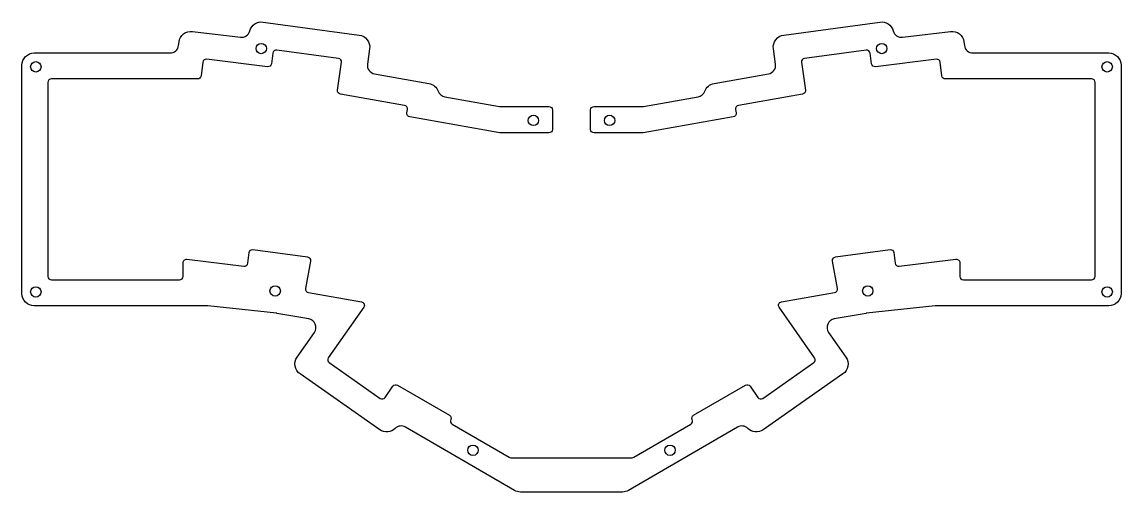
# Model space of a CAD drawing. Header units: millimetres. Extents: x -54 to 263, y 15 to 151.
import ezdxf

# ---------------------------------------------------------------- set-up
doc = ezdxf.new("R2010")
doc.units = ezdxf.units.MM
doc.layers.get('0').update_dxf_attribs({"linetype": 'CONTINUOUS'})

msp = doc.modelspace()

# ---------------------------------------------------------------- linework, layer by layer
msp.add_lwpolyline([(99.22, 120.08, -0.414214), (98.22, 119.08), (84.24, 119.08, -0.043648), (84.06, 119.1), (57.99, 123.69, -0.414198), (57.18, 124.85), (57.36, 125.84, 0.414218), (56.54, 126.99), (37.97, 130.27, -0.404033), (37.15, 131.39), (38.29, 139.47, 0.415777), (37.43, 140.6), (19.59, 143.01, 0.412652), (18.47, 142.16), (18.03, 139.05, -0.409142), (16.92, 138.2), (-0.68, 140.36, 0.414245), (-1.79, 139.49), (-2.28, 135.55, -0.378894), (-3.27, 134.67), (-45.51, 134.67, 0.414214), (-46.51, 133.67), (-46.51, 77.57, 0.414214), (-45.51, 76.57), (-8.46, 76.57, 0.414203), (-7.46, 77.57), (-7.46, 81.53, -0.450459), (-6.34, 82.52), (10.1, 80.5, 0.41409), (11.22, 81.37), (11.6, 84.44, -0.417612), (12.72, 85.31), (28.48, 83.18, -0.426048), (29.33, 82.02), (27.92, 74.06, 0.414218), (28.73, 72.9), (44.07, 70.2, -0.548642), (44.72, 68.64), (34.49, 54.03, 0.414189), (34.74, 52.64), (49.48, 42.31, 0.414225), (50.87, 42.56), (53.15, 45.82, -0.388892), (54.47, 46.11), (69.47, 37.45, -0.394378), (69.86, 36.15, 0.393505), (70.26, 34.84), (86.71, 25.27, 0.132432), (87.22, 25.14), (122.27, 25.14, 0.132432), (122.77, 25.27), (139.22, 34.84, 0.393505), (139.62, 36.15, -0.394378), (140.02, 37.45), (155.01, 46.11, -0.388892), (156.33, 45.82), (158.61, 42.56, 0.414225), (160, 42.31), (174.75, 52.64, 0.414189), (174.99, 54.03), (164.76, 68.64, -0.548642), (165.41, 70.2), (180.75, 72.9, 0.414218), (181.56, 74.06), (180.16, 82.02, -0.426048), (181.01, 83.18), (196.76, 85.31, -0.417612), (197.89, 84.44), (198.26, 81.37, 0.41409), (199.38, 80.5), (215.82, 82.52, -0.450459), (216.94, 81.53), (216.94, 77.57, 0.414203), (217.94, 76.57), (254.99, 76.57, 0.414214), (255.99, 77.57), (255.99, 133.67, 0.414214), (254.99, 134.67), (212.75, 134.67, -0.378894), (211.76, 135.55), (211.28, 139.49, 0.414245), (210.16, 140.36), (192.56, 138.2, -0.409142), (191.45, 139.05), (191.01, 142.16, 0.412652), (189.89, 143.01), (172.05, 140.6, 0.415777), (171.2, 139.47), (172.33, 131.39, -0.404033), (171.51, 130.27), (152.94, 126.99, 0.414218), (152.13, 125.84), (152.3, 124.85, -0.414198), (151.49, 123.69), (125.42, 119.1, -0.043648), (125.25, 119.08), (111.27, 119.08, -0.414214), (110.27, 120.08), (110.27, 125.69, -0.414214), (111.27, 126.69), (125.07, 126.69, 0.043648), (125.51, 126.73), (141.33, 129.51, 0.268074), (143.24, 131.12, -0.268093), (145.92, 133.37), (161.65, 136.14, 0.404033), (163.69, 138.95), (163.07, 143.41, -0.415777), (166.07, 147.36), (193.82, 151.11, -0.377183), (197.66, 148.55, 0.373757), (200.38, 146.71), (214.21, 148.41, -0.414245), (218.11, 145.37), (218.24, 144.37, 0.378894), (220.72, 142.17), (259.99, 142.17, -0.414214), (263.49, 138.67), (263.49, 72.57, -0.414214), (259.99, 69.07), (210.11, 69.07, 0.02701), (209.84, 69.06), (190, 66.91, 0.016601), (189.83, 66.88), (180.63, 65.26, 0.548642), (179.01, 61.37), (184, 54.24, -0.414189), (183.14, 49.36), (160.12, 33.24, -0.360725), (155.67, 33.61, 0.337103), (152.67, 33.98), (121.21, 15.69, -0.132432), (119.45, 15.22), (90.03, 15.22, -0.132432), (88.27, 15.69), (56.82, 33.98, 0.337103), (53.81, 33.61, -0.360725), (49.36, 33.24), (26.34, 49.36, -0.414189), (25.48, 54.24), (30.47, 61.37, 0.548642), (28.86, 65.26), (19.65, 66.88, 0.016601), (19.49, 66.91), (-0.35, 69.06, 0.02701), (-0.62, 69.07), (-50.51, 69.07, -0.414214), (-54.01, 72.57), (-54.01, 138.67, -0.414214), (-50.51, 142.17), (-11.23, 142.17, 0.378894), (-8.75, 144.37), (-8.63, 145.37, -0.414245), (-4.73, 148.41), (9.1, 146.71, 0.373757), (11.82, 148.55, -0.377183), (15.67, 151.11), (43.42, 147.36, -0.415777), (46.41, 143.41), (45.79, 138.95, 0.404033), (47.83, 136.14), (63.56, 133.37, -0.268093), (66.24, 131.12, 0.268074), (68.16, 129.51), (83.98, 126.73, 0.043648), (84.41, 126.69), (98.22, 126.69, -0.414214), (99.22, 125.69)], format="xyb", close=True)
for centre in [(15.12, 143.46), (194.37, 143.46), (-50.01, 138.17), (259.49, 138.17), (93.74, 122.69), (115.74, 122.69), (-50.01, 73.07), (19.14, 73.35), (190.34, 73.35), (259.49, 73.07), (76.28, 27.29), (133.2, 27.29)]:
    msp.add_circle(centre, 1.5)

doc.saveas('drawing.dxf')
